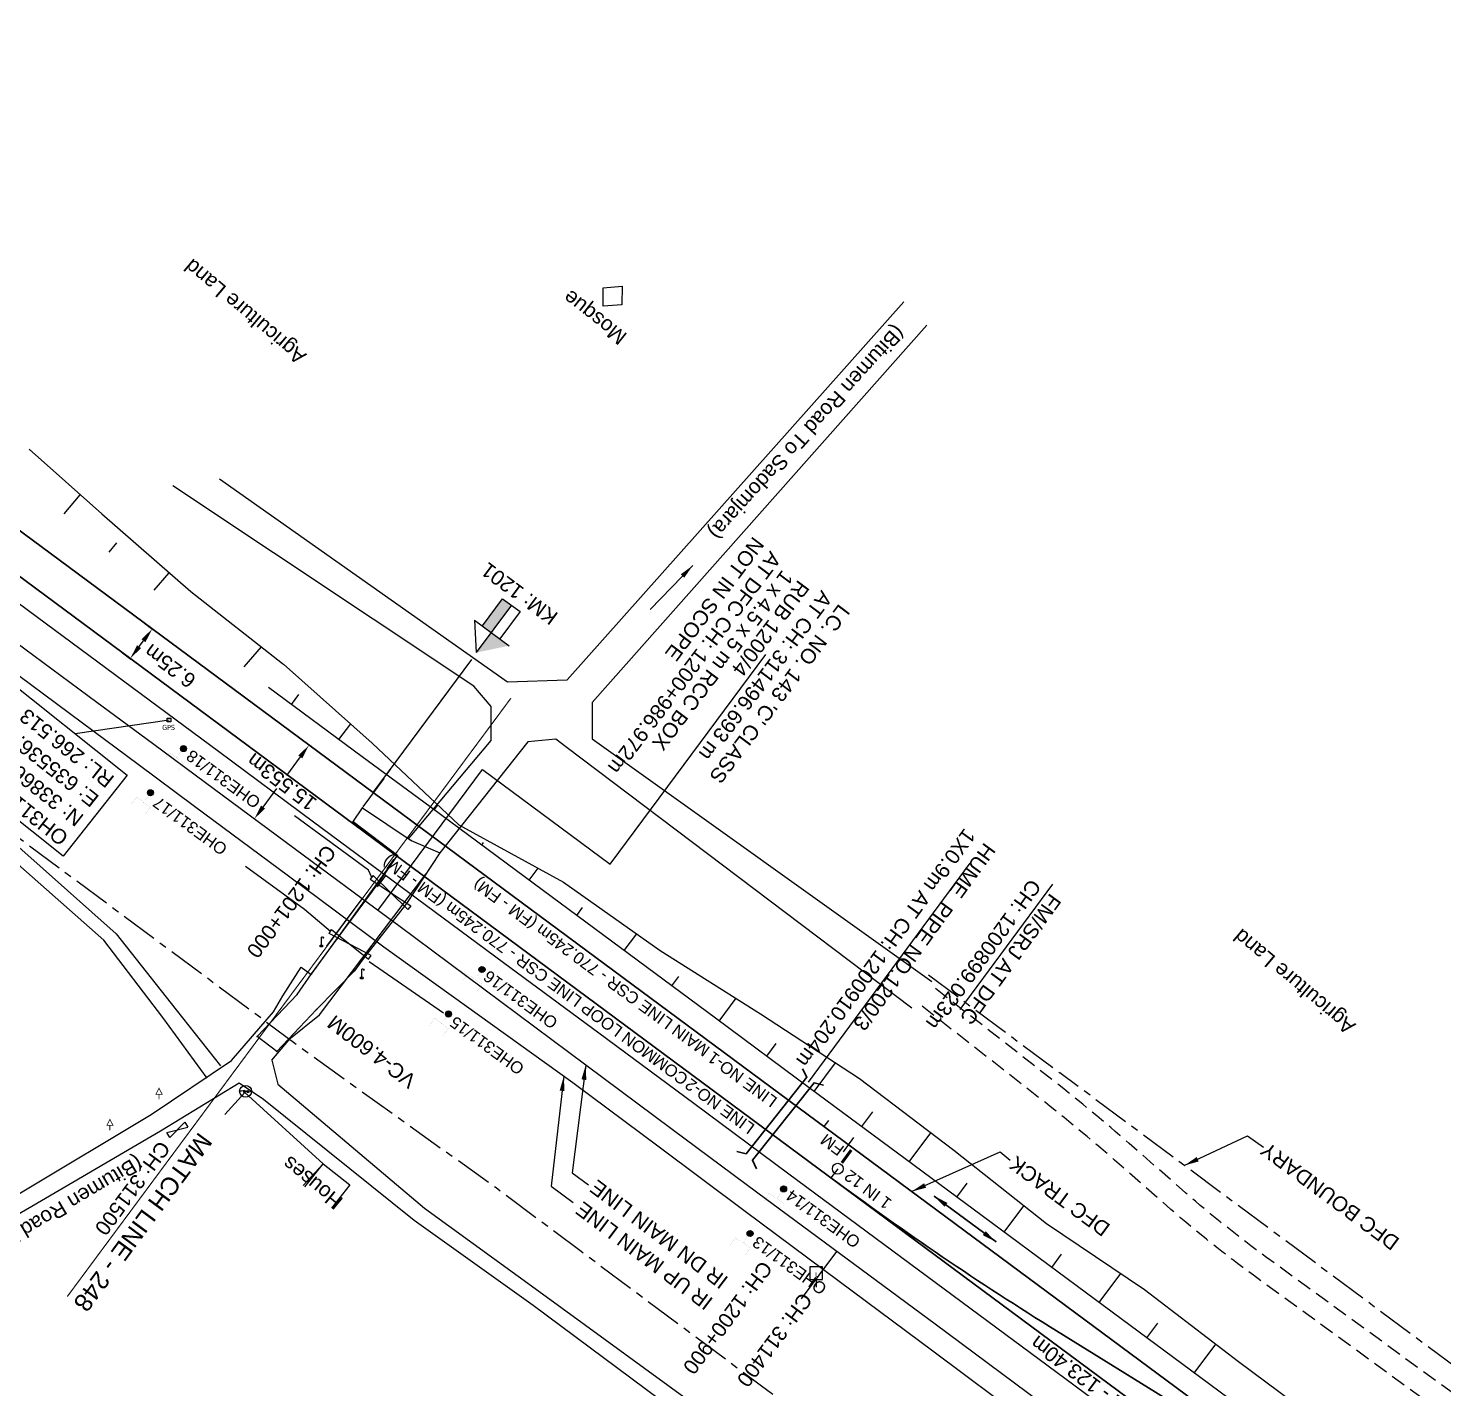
# Model space of a CAD drawing. Header units: metres. Extents: x 628798 to 649928, y 3375999 to 3390963.
# Drawn here: x 635512.6 to 635751.7, y 3386576.4 to 3386806.4 of the extents above; entities that cross this region are included whole.
import ezdxf
from ezdxf.enums import TextEntityAlignment as Align

# ---------------------------------------------------------------- set-up
doc = ezdxf.new("R2010")
doc.units = ezdxf.units.M
doc.header["$MEASUREMENT"] = 0
doc.header["$PDSIZE"] = 5
for name, pattern in [('CENTER', [2, 1.25, -0.25, 0.25, -0.25]), ('CENTER2', [1.125, 0.75, -0.125, 0.125, -0.125]), ('DASHED', [0.75, 0.5, -0.25]), ('PHANTOM2', [1.25, 0.625, -0.125, 0.125, -0.125, 0.125, -0.125])]:
    doc.linetypes.add(name, pattern=pattern)
doc.layers.get('Defpoints').update_dxf_attribs({"lineweight": 0})
for name, color, linetype, lineweight in [('C-ALIG-DG-LINE', 1, 'CENTER2', 70), ('C-ALIG-LABL-DG', 1, 'Continuous', 25), ('Cart Track', 34, 'Continuous', 0), ('DFCC BOUNDARY', 6, 'CENTER', 0), ('DFCCIL TRACK', 1, 'Continuous', 0), ('Electric Pole', 251, 'Continuous', 0), ('Existing Chainage', 7, 'Continuous', 0), ('Existing IR Track', 143, 'Continuous', 0), ('Existing Railway Boundary', 7, 'CENTER', 0), ('Footpath', 251, 'Continuous', 0), ('Gate', 251, 'Continuous', 0), ('GPS', 251, 'Continuous', 0), ('Grill', 251, 'Continuous', 0), ('Km post', 1, 'Continuous', 13), ('Lamp_Post', 7, 'Continuous', 0), ('LC DETAILS IN PLAN', 7, 'Continuous', 0), ('MATCH LINE', 7, 'Continuous', 0), ('OHE MAST', 8, 'Continuous', 0), ('Proposed Chainage', 10, 'Continuous', 0), ('PROPOSED DFCC TOE LINE', 239, 'Continuous', 0), ('PROPOSED DFCC TOE SLOPES', 239, 'Continuous', 0), ('PROPOSED DFCC TRACK', 1, 'Continuous', 0), ('PROPOSED FORMATION LINE - PLAN', 187, 'Continuous', 0), ('Religious_Place', 251, 'Continuous', 0), ('Residential Building Pucca', 251, 'Continuous', 0), ('Side Details', 251, 'Continuous', 0), ('Sign Board', 251, 'Continuous', 0), ('Subroad Edge', 34, 'Continuous', 0), ('Text', 251, 'Continuous', 0), ('TOPOSTYLEREMARK', 251, 'Continuous', 0), ('WL', 7, 'Continuous', 0)]:
    doc.layers.add(name, color=color, linetype=linetype, lineweight=lineweight)
for name, color, linetype in [('Dimension', 10, 'Continuous'), ("NEW SIRHINDH STN. SRJ's", 10, 'Continuous'), ('Road', 1, 'Continuous')]:
    doc.layers.add(name, color=color, linetype=linetype)
doc.styles.add('ARIAL', font='arial.ttf')
doc.styles.add('CUT-FILL', font='cut-fill.shx', dxfattribs={"height": 2})
doc.styles.get("Standard").update_dxf_attribs({"font": 'arial.ttf'})
doc.styles.add('street name', font='tahoma.ttf', dxfattribs={"height": 2})
doc.styles.add('Style-Arial', font='arial.ttf')
doc.styles.add('Text', font='arial.ttf', dxfattribs={"height": 2})
doc.dimstyles.new('ISO-25', dxfattribs={"dimtxt": 2.5, "dimasz": 2.5, "dimexe": 1.25, "dimexo": 0.625, "dimtad": 1, "dimtxsty": 'Standard', "dimcen": 2.5, "dimadec": 0, "dimazin": 0, "dimtfac": 1, "dimtmove": 0, "dimatfit": 3, "dimfxl": 1, "dimarcsym": 0})
doc.dimstyles.get("Standard").update_dxf_attribs({"dimtxt": 2.5, "dimasz": 2.5, "dimexe": 0.18, "dimexo": 0.0625, "dimgap": 0.09, "dimtad": 0, "dimtih": 1, "dimtoh": 1, "dimdec": 3, "dimzin": 0, "dimdsep": 46, "dimtxsty": 'Standard', "dimcen": 0.09, "dimadec": 0, "dimazin": 0, "dimtfac": 1, "dimtdec": 3, "dimtofl": 0, "dimtmove": 0, "dimatfit": 3, "dimfxl": 1, "dimtolj": 1, "dimtzin": 0, "dimarcsym": 0})

# ---------------------------------------------------------------- blocks, each defined once
blk = doc.blocks.new('GT')
at = {"layer": 'Gate'}
for p, q in [((-0.5, -0.5), (-0.5, 0.5)), ((-0.5, 0.5), (0.5, -0.5)), ((0.5, 0.5), (0.5, -0.5))]:
    blk.add_line(p, q, dxfattribs=at)
at = {"layer": 'Gate', "flags": 128}
blk.add_lwpolyline([(0.5, 0.5), (-0.5, -0.5)], dxfattribs=at)
blk = doc.blocks.new('EP')
blk.add_hatch(color=8).paths.add_polyline_path([(0.31, -0.24), (0.31, 0), (-0.31, -0.19), (-0.31, 0.07), (-0.93, -0.01), (-0.21, 0.16), (-0.21, -0.05), (0.43, 0.15), (0.41, -0.1), (0.94, -0.01)])
at = {"color": 8}
for p, q in [((-0.93, -0.01), (-0.21, 0.16)), ((-0.31, 0.07), (-0.93, -0.01)), ((-0.31, -0.19), (-0.31, 0.07)), ((0.31, 0), (-0.31, -0.19)), ((-0.21, 0.16), (-0.21, -0.05)), ((-0.21, -0.05), (0.43, 0.15)), ((0.31, -0.24), (0.31, 0)), ((0.43, 0.15), (0.41, -0.1)), ((0.94, -0.01), (0.31, -0.24)), ((0.41, -0.1), (0.94, -0.01))]:
    blk.add_line(p, q, dxfattribs=at)
blk.add_circle((0, 0), 1, dxfattribs=at)
blk = doc.blocks.new('LP')
at = {"flags": 128}
for points in [[(0, 0), (0, 1.5)], [(0.25, 1.35), (0.44, 1.35)]]:
    blk.add_lwpolyline(points, dxfattribs=at)
for centre, radius, start, end in [((0.07, 0.99), 0.519, 57.6425, 97.3165), ((0.34, 1.33), 0.094, 11.7012, 168.0476)]:
    blk.add_arc(centre, radius, start, end)
at = {"extrusion": (0, 0, -1)}
blk.add_ellipse((0, 0.01), major_axis=(0.308, 0), ratio=0.400495, dxfattribs=at)
blk.add_ellipse((0.35, 1.36), major_axis=(0.0017, 0.0438), ratio=0.461056, start_param=1.74022, end_param=4.575836)
blk = doc.blocks.new('TSB')
at = {"const_width": 0.132, "flags": 128}
blk.add_lwpolyline([(-0.51, 0.84), (0.54, 0.84), (0, 1.85), (-0.51, 0.84)], close=True, dxfattribs=at)
at = {"const_width": 0.142, "flags": 128}
blk.add_lwpolyline([(0, 0.84), (0, 0)], dxfattribs=at)
blk = doc.blocks.new('L')
at = {"layer": 'WL'}
for p, q in [((1.07, 3.42), (-1.06, 3.42)), ((-1.06, 3.42), (-1.06, 1.29)), ((1.07, 1.29), (1.07, 3.42)), ((-1.06, 1.29), (1.07, 1.29)), ((0, 1.29), (0, 0))]:
    blk.add_line(p, q, dxfattribs=at)
at = {"layer": 'WL', "insert": (-0.18, 1.79), "char_height": 0.739, "attachment_point": 7, "line_spacing_factor": 0.6, "style": 'CUT-FILL'}
blk.add_mtext('L', dxfattribs=at)
blk = doc.blocks.new('OHE MAST')
h = blk.add_hatch(color=256)
edge = h.paths.add_edge_path()
edge.add_arc((0, 0), 0.514, 0, 360)
at = {"const_width": 0.01, "flags": 128}
for points in [[(1.5, 3.5), (1.5, 2), (-1.5, 2), (-1.5, 3.5)], [(0, 2), (0, 0)]]:
    blk.add_lwpolyline(points, dxfattribs=at)
blk.add_circle((0, 0), 0.514)
blk = doc.blocks.new('*D77')
at = {"layer": 'Defpoints', "color": 0, "transparency": 16777216}
for p in [(635560.05, 3386685.14), (635560.48, 3386684.82), (635551.22, 3386672.33)]:
    blk.add_point(p, dxfattribs=at)
at = {"layer": 'Dimension', "color": 0, "lineweight": -2, "transparency": 16777216}
for p, q in [((635560.38, 3386684.9), (635559.95, 3386685.22)), ((635558.56, 3386683.13), (635556.25, 3386680.02)), ((635552.28, 3386674.66), (635554.58, 3386677.77)), ((635551.12, 3386672.4), (635550.69, 3386672.72))]:
    blk.add_line(p, q, dxfattribs=at)
at = {"layer": 'Dimension', "color": 0, "transparency": 16777216}
for points in [[(635558.23, 3386683.38), (635558.9, 3386682.89), (635560.05, 3386685.14)], [(635551.94, 3386674.91), (635552.61, 3386674.41), (635550.79, 3386672.65)]]:
    blk.add_solid(points, dxfattribs=at)
at = {"layer": 'Dimension', "color": 0, "lineweight": 0, "transparency": 16777216, "insert": (635555.42, 3386678.9), "char_height": 2.5, "attachment_point": 5, "rotation": 143, "style": 'Style-Arial'}
blk.add_mtext('\\A1;15.553m', dxfattribs=at)
blk = doc.blocks.new('TerminatorOpen_0.5')
at = {"color": 0, "linetype": 'ByBlock', "lineweight": -2}
for q in [(-1, 0.25), (-1, 0), (-1, -0.25)]:
    blk.add_line((0, 0), q, dxfattribs=at)
blk = doc.blocks.new('*D78')
at = {"layer": 'Defpoints', "color": 0, "transparency": 16777216}
for p in [(635532.14, 3386705.83), (635533.54, 3386704.8), (635528.42, 3386700.81)]:
    blk.add_point(p, dxfattribs=at)
at = {"layer": 'Dimension', "color": 0, "lineweight": -2, "transparency": 16777216}
for p, q in [((635532.25, 3386705.75), (635533.64, 3386704.72)), ((635531.3, 3386701.79), (635532.05, 3386702.79)), ((635528.52, 3386700.73), (635529.91, 3386699.7))]:
    blk.add_line(p, q, dxfattribs=at)
at = {"layer": 'Dimension', "color": 0, "transparency": 16777216}
for points in [[(635531.71, 3386703.04), (635532.38, 3386702.54), (635533.54, 3386704.8)], [(635530.97, 3386702.03), (635531.64, 3386701.54), (635529.81, 3386699.78)]]:
    blk.add_solid(points, dxfattribs=at)
at = {"layer": 'Dimension', "color": 0, "lineweight": 0, "transparency": 16777216, "insert": (635536.54, 3386698.52), "char_height": 2.5, "attachment_point": 5, "rotation": 143, "style": 'Style-Arial'}
blk.add_mtext('\\A1;6.25m', dxfattribs=at)
blk = doc.blocks.new('srj_s')
at = {"layer": "NEW SIRHINDH STN. SRJ's", "lineweight": 9, "flags": 128}
blk.add_lwpolyline([(-2811.06, 36.7), (-2810.93, 38.61)], dxfattribs=at)
at = {"layer": "NEW SIRHINDH STN. SRJ's", "linetype": 'Continuous', "lineweight": 9}
blk.add_circle((-2811.06, 36.7), 0.918, dxfattribs=at)
blk = doc.blocks.new('Tick Hor')
blk.add_lwpolyline([(-0.5, 0), (0.5, 0)])
blk = doc.blocks.new('KM Post')
at = {"layer": 'Km post', "lineweight": 13}
h = blk.add_hatch(color=256, dxfattribs=at)
h.paths.add_polyline_path([(0, -8.9), (1.63, -8.9), (1.63, -3.79), (0, -3.79)])
h.paths.add_polyline_path([(0, -3.79), (0, 0), (-3.36, -3.79)])
for p, q in [((0, -8.9), (0, 0)), ((3.13, -3.79), (0, 0)), ((3.13, -3.79), (-3.36, -3.79))]:
    blk.add_line(p, q, dxfattribs=at)
blk.add_lwpolyline([(1.63, -3.79), (1.63, -8.9), (-1.63, -8.9), (-1.63, -3.79)], dxfattribs=at)
blk = doc.blocks.new('GPS')
at = {"const_width": 0.0279, "flags": 128}
blk.add_lwpolyline([(0.56, -0.56), (-0.56, -0.56), (-0.56, 0.56), (0.56, 0.56), (0.56, -0.56)], close=True, dxfattribs=at)
at = {"flags": 128}
blk.add_lwpolyline([(0.33, -0.33), (-0.33, -0.33), (-0.33, 0.33), (0.33, 0.33), (0.33, -0.33)], close=True, dxfattribs=at)
at = {"style": 'street name'}
blk.add_text('GPS', height=0.868, dxfattribs=at).set_placement((-1.16, -1.69, -111.29))

msp = doc.modelspace()

# ---------------------------------------------------------------- linework, layer by layer
at = {"layer": 'C-ALIG-DG-LINE', "color": 1, "linetype": 'Continuous', "lineweight": 30, "flags": 128}
msp.add_lwpolyline([(635753.4341, 3386541.7847), (635026.5944, 3387080.6006)], dxfattribs=at)
at = {"layer": 'C-ALIG-LABL-DG', "color": 1, "linetype": 'Continuous', "lineweight": 25}
msp.add_line((635570.9027, 3386677.0977), (635587.5774, 3386699.5911), dxfattribs=at)
at = {"layer": 'Cart Track', "flags": 128}
for points in [[(635247.7057, 3386862.9359), (635265.631, 3386851.7486), (635299.6158, 3386826.237), (635337.8861, 3386797.7223), (635381.658, 3386764.6167), (635426.6545, 3386734.5584), (635461.1616, 3386703.9376), (635499.7714, 3386674.4066), (635510.997, 3386667.8678), (635527.4085, 3386653.2204), (635537.5678, 3386640.3271), (635545.0999, 3386630.8532)], [(635542.8068, 3386628.7914), (635535.3311, 3386639.0433), (635525.3679, 3386652.1234), (635509.85, 3386665.8194), (635498.3355, 3386672.6594), (635460.1602, 3386701.1271), (635425.4081, 3386731.8691), (635379.6359, 3386762.5997), (635336.206, 3386795.7041), (635298.3769, 3386824.4547), (635264.167, 3386849.9504), (635250.139, 3386857.6526)]]:
    msp.add_lwpolyline(points, dxfattribs=at)
at = {"layer": 'DFCC BOUNDARY', "ltscale": 5, "elevation": 265.4438, "flags": 128}
msp.add_lwpolyline([(635664.7885, 3386646.2943), (635687.0199, 3386629.677)], dxfattribs=at)
at = {"layer": 'DFCC BOUNDARY', "ltscale": 5, "flags": 128}
msp.add_lwpolyline([(636654.5261, 3385940.3931), (636669.6585, 3385960.7743), (636662.1193, 3385966.3722), (636643.5602, 3385980.1524), (636623.2864, 3385995.2004), (636603.0411, 3386010.2273), (636601.4082, 3386011.4389), (636586.2636, 3385991.0412), (636568.0107, 3385966.4571), (636550.348, 3385979.5622), (636531.0292, 3385993.896), (636512.8723, 3386007.4061), (636494.6223, 3386020.9855), (636478.6223, 3386032.853), (636462.6421, 3386044.7059), (636445.6824, 3386057.2864), (636428.7231, 3386069.8668), (636412.8636, 3386081.6666), (636396.9152, 3386093.5326), (636381.1027, 3386105.2279), (636365.4251, 3386116.8234), (636349.468, 3386128.6377), (636333.5586, 3386140.4168), (636317.7135, 3386152.2062), (636301.7194, 3386164.1064), (636285.757, 3386175.9393), (636269.6961, 3386187.8452), (636253.6842, 3386199.7353), (636237.5515, 3386211.7151), (636221.8027, 3386223.4057), (636206.045, 3386235.1031), (636187.1562, 3386249.1232), (636153.4881, 3386274.1306), (636138.7328, 3386285.1), (636122.4567, 3386297.1865), (636106.2444, 3386309.2256), (636090.1404, 3386321.1956), (636086.5862, 3386323.8375), (636089.3865, 3386327.6049), (636085.2267, 3386331.2857), (635984.4865, 3386406.8745), (635943.3489, 3386437.391), (635902.6426, 3386468.2123), (635872.4887, 3386491.6441), (635687.0199, 3386629.677)], dxfattribs=at)
at = {"layer": 'DFCCIL TRACK', "color": 1, "lineweight": 30}
msp.add_line((635747.4309, 3386538.4549), (635060.6213, 3387047.596), dxfattribs=at)
for points in [[(635643.5138, 3386630.3866), (635644.2465, 3386628.9383), (635633.9421, 3386616.0004), (635632.3666, 3386616.3906)], [(635635.7395, 3386613.448), (635635.0223, 3386614.9039), (635645.4554, 3386628.0036), (635647.035, 3386627.6303)]]:
    msp.add_lwpolyline(points, dxfattribs=at)
at = {"layer": 'DFCCIL TRACK', "color": 1, "lineweight": 30, "flags": 128}
msp.add_lwpolyline([(635749.3615, 3386544.8038, 0.02078913), (635711.1923, 3386570.7126), (635686.4664, 3386586.0352, -0.02078909), (635648.2973, 3386611.944)], format="xyb", dxfattribs=at)
at = {"layer": 'Existing Chainage', "color": 7, "linetype": 'Continuous', "lineweight": 13, "flags": 128}
msp.add_lwpolyline([(635563.0763, 3386651.095), (635569.0305, 3386659.1291)], dxfattribs=at)
at = {"layer": 'Existing Chainage', "linetype": 'Continuous', "lineweight": 13, "flags": 128}
msp.add_lwpolyline([(635643.3331, 3386591.4363), (635649.2831, 3386599.4736)], dxfattribs=at)
at = {"layer": 'Existing IR Track', "flags": 128}
for points in [[(635569.0305, 3386659.1291), (635559.0632, 3386666.516), (635542.5509, 3386678.7535), (635533.5558, 3386685.3946), (635524.1716, 3386692.3231), (635508.9632, 3386703.6446), (635494.2755, 3386714.5785), (635477.1472, 3386727.2853), (635460.411, 3386739.7012), (635442.772, 3386752.8038), (635425.3444, 3386765.7495), (635406.0351, 3386780.115), (635387.6894, 3386793.7633), (635367.9265, 3386808.4104)], [(635681.3936, 3386570.7782), (635665.5438, 3386582.5874), (635649.6883, 3386594.4018), (635633.8065, 3386606.2357), (635619.2504, 3386617.1203), (635604.6766, 3386628.018), (635572.6936, 3386650.9624), (635556.5932, 3386662.9413), (635540.6945, 3386674.7708), (635531.1263, 3386681.8794), (635521.7223, 3386688.8659), (635506.5414, 3386700.1467), (635491.5774, 3386711.2663), (635474.7111, 3386723.7584), (635458.1513, 3386736.0233), (635440.328, 3386749.2677), (635422.9445, 3386762.1854), (635403.5867, 3386776.5756), (635384.6582, 3386790.6468), (635365.4873, 3386804.8814)], [(635765.0358, 3386513.5917), (635732.6829, 3386537.342), (635716.065, 3386549.8044), (635699.5503, 3386562.19), (635683.7294, 3386573.937), (635665.9067, 3386587.1671), (635635.9522, 3386609.3424), (635621.4726, 3386620.1213), (635606.8366, 3386631.0167), (635575.2286, 3386654.5355), (635569.0304, 3386659.1291)]]:
    msp.add_lwpolyline(points, dxfattribs=at)
at = {"layer": 'Existing Railway Boundary', "ltscale": 5, "flags": 128}
msp.add_lwpolyline([(631983.38, 3389039.032), (631997.7807, 3389029.4226), (631998.0481, 3389028.4172), (632017.689, 3389013.381), (632054.7643, 3388986.9088), (632106.6339, 3388955.856), (632154.9467, 3388925.0992), (632230.8669, 3388875.9972), (632261.2753, 3388857.0709), (632290.5359, 3388840.2738), (632385.6616, 3388776.6365), (632400.5735, 3388766.5357), (632397.5375, 3388762.1235), (632395.5364, 3388759.1088), (632389.2973, 3388750.367), (632386.7075, 3388746.9674), (632380.0799, 3388739.4039), (632361.8258, 3388715.063), (632365.1364, 3388712.5802), (632373.8273, 3388706.8724), (632388.4278, 3388697.2834), (632403.5607, 3388687.3436), (632418.7904, 3388677.3402), (632434.5002, 3388667.0345), (632450.2517, 3388656.7014), (632466.7864, 3388645.8571), (632483.3195, 3388635.0137), (632501.7611, 3388622.9148), (632520.2525, 3388610.7831), (632536.8197, 3388599.9238), (632553.3588, 3388589.0829), (632565.8495, 3388580.885), (632578.4671, 3388572.604), (632596.9196, 3388560.5289), (632615.4939, 3388548.3741), (632635.6038, 3388535.295), (632652.8405, 3388523.9973), (632669.9946, 3388512.743), (632686.4084, 3388501.9869), (632696.8068, 3388495.1588), (632732.8678, 3388550.0585), (632815.552, 3388494.313), (632865.8266, 3388462.6693), (632954.7858, 3388408.1832), (633025.1519, 3388369.9037), (633056.7277, 3388353.8904), (633065.1399, 3388349.0145), (633088.5914, 3388328.9973), (633152.5885, 3388273.22), (633202.5468, 3388242.3953), (633264.4413, 3388204.6969), (633318.529, 3388171.7998), (633353.1394, 3388148.7029), (633406.9301, 3388112.3266), (633420.502, 3388103.4378), (633436.8123, 3388092.7008), (633466.2362, 3388073.356), (633479.8402, 3388064.4269), (633497.3225, 3388052.9837), (633514.7073, 3388041.6043), (633531.7969, 3388030.3277), (633546.129, 3388020.9518), (633562.4852, 3388010.2117), (633576.5949, 3388000.9466), (633594.4174, 3387989.2137), (633606.8568, 3387981.0241), (633607.7091, 3387982.3188), (633610.8424, 3387980.256), (633626.8506, 3387969.7582), (633642.9494, 3387959.201), (633660.1619, 3387947.8844), (633677.4438, 3387936.5221), (633693.0899, 3387926.2037), (633708.7685, 3387915.8637), (633726.0343, 3387904.4973), (633743.3468, 3387893.1002), (633758.2779, 3387883.3197), (633773.1647, 3387873.5681), (633789.2894, 3387862.9617), (633805.4356, 3387852.3412), (633820.4764, 3387842.4668), (633835.4704, 3387832.6232), (633852.0416, 3387821.7432), (633886.4734, 3387799.1411), (633904.4207, 3387787.3621), (633919.3393, 3387777.5707), (633934.3023, 3387767.7502), (633949.6629, 3387757.6969), (633964.9235, 3387747.7091), (633980.0551, 3387737.7098), (633995.2041, 3387727.6988), (634012.3387, 3387716.4289), (634029.3333, 3387705.2512), (634045.5362, 3387694.5849), (634061.6293, 3387683.9862), (634078.9907, 3387672.5929), (634096.3149, 3387661.224), (634113.1506, 3387650.1721), (634130.0059, 3387639.1072), (634145.8823, 3387628.6414), (634161.8963, 3387618.085), (634177.8703, 3387607.6107), (634193.7633, 3387597.1895), (634209.9993, 3387586.506), (634226.097, 3387575.9134), (634243.1652, 3387564.6955), (634260.1615, 3387553.5249), (634275.6177, 3387543.3646), (634291.1318, 3387533.1662), (634296.8083, 3387529.4449), (634291.9143, 3387522.0113), (634301.9583, 3387515.4268), (634317.7028, 3387505.1053), (634344.1271, 3387487.7818), (634370.6963, 3387470.3636), (634386.1901, 3387460.3813), (634401.9429, 3387450.229), (634426.4972, 3387434.0857), (634451.3792, 3387417.727), (634475.9114, 3387401.5928), (634500.3759, 3387385.5031), (634523.6732, 3387370.1555), (634547.0997, 3387354.7227), (634564.8006, 3387343.068), (634582.571, 3387331.3674), (634601.3879, 3387318.9723), (634620.2858, 3387306.5238), (634639.3106, 3387294.0156), (634658.1243, 3387281.6461), (634679.4814, 3387267.2836), (634702.026, 3387254.0413), (634712.9167, 3387246.4104), (634726.0042, 3387238.4627), (634737.8854, 3387230.0656), (634750.9438, 3387221.7267), (634764.9008, 3387212.4131), (634775.612, 3387204.6159), (634789.3703, 3387195.959), (634801.4607, 3387188.869), (634814.7172, 3387180.8194), (634815.4987, 3387180.2694), (634827.9598, 3387171.3498), (634840.5994, 3387164.128), (634854.2176, 3387155.5292), (634871.8787, 3387143.9515), (634877.6173, 3387139.7695), (634887.5373, 3387132.4757), (634902.4262, 3387121.5277), (634921.3448, 3387107.4791), (634940.6674, 3387093.1306), (634962.2421, 3387077.0753), (634984.1126, 3387060.8), (635000.5185, 3387048.6195), (635017.0238, 3387036.3652), (635035.7455, 3387022.426), (635054.4369, 3387008.5092), (635082.1937, 3386987.9155), (635109.8573, 3386967.3911), (635134.2436, 3386949.2611), (635158.5309, 3386931.2047), (635180.7563, 3386914.7058), (635202.7867, 3386898.3516), (635206.1213, 3386895.8016), (635211.1242, 3386892.0437), (635230.1367, 3386877.9281), (635249.207, 3386863.7701), (635270.9723, 3386847.61), (635292.819, 3386831.3895), (635313.1117, 3386816.3456), (635333.3618, 3386801.3334), (635352.372, 3386787.2182), (635371.5331, 3386772.9909), (635390.4616, 3386758.9197), (635409.8226, 3386744.527), (635427.2062, 3386731.6093), (635445.0434, 3386718.3546), (635461.6171, 3386706.0794), (635478.4695, 3386693.5976), (635493.4196, 3386682.4884), (635508.6023, 3386671.2062), (635518.0063, 3386664.2196), (635527.5618, 3386657.1206), (635543.461, 3386645.2907), (635559.7145, 3386633.1978), (635591.676, 3386610.2688), (635606.0755, 3386599.5015), (635620.6466, 3386588.6057), (635636.5434, 3386576.7606), (635652.3995, 3386564.9458), (635668.2493, 3386553.1365), (635683.9787, 3386541.4169), (635700.2614, 3386528.9886), (635716.7419, 3386516.4094), (635732.9183, 3386504.3569), (635749.0007, 3386492.3748), (635764.9276, 3386480.5277), (635780.91, 3386468.6394), (635796.8963, 3386456.7694), (635812.8908, 3386444.8934), (635829.3631, 3386432.6938), (635845.7912, 3386420.527), (635861.6814, 3386408.7334), (635877.6317, 3386396.8953), (635893.2055, 3386385.3425), (635908.8769, 3386373.7174), (635925.058, 3386361.6972), (635941.2668, 3386349.6564), (635954.6645, 3386339.6926)], dxfattribs=at)
at = {"layer": 'Footpath', "flags": 128}
msp.add_lwpolyline([(635571.923, 3386661.9364), (635575.0223, 3386666.4428), (635567.4512, 3386672.1277), (635569.0775, 3386674.5309), (635577.3006, 3386668.9836), (635582.1755, 3386666.8881), (635576.5351, 3386658.361), (635569.1833, 3386648.9598), (635567.7502, 3386646.9695), (635561.3329, 3386640.4318), (635554.5942, 3386633.3123), (635551.3035, 3386635.85), (635558.0422, 3386642.9695), (635560.48, 3386646.4423), (635564.788, 3386652.3631), (635571.923, 3386661.9364)], close=True, dxfattribs=at)
at = {"layer": 'Footpath'}
for p in [(635569.0775, 3386674.531), (635567.4512, 3386672.128), (635567.5032, 3386672.15), (635577.3006, 3386668.984), (635582.1755, 3386666.888), (635575.0143, 3386666.431), (635579.8447, 3386663.355), (635571.923, 3386661.936), (635576.5351, 3386658.361), (635564.788, 3386652.363), (635569.1833, 3386648.96), (635560.48, 3386646.442), (635567.7502, 3386646.97), (635568.9247, 3386645.875), (635558.0422, 3386642.97), (635561.3329, 3386640.432), (635551.3035, 3386635.85), (635554.5942, 3386633.312)]:
    msp.add_point(p, dxfattribs=at)
at = {"layer": 'Gate', "flags": 128}
for points in [[(635570.8893, 3386663.0736), (635570.3875, 3386662.4505), (635577.2726, 3386657.9323), (635576.7708, 3386657.3092), (635570.8893, 3386663.0736)], [(635570.1081, 3386648.9017), (635570.5467, 3386649.5707), (635563.4333, 3386653.2781), (635563.872, 3386653.9472), (635570.1081, 3386648.9017)]]:
    msp.add_lwpolyline(points, close=True, dxfattribs=at)
at = {"layer": 'Grill', "flags": 128}
for points in [[(635570.6384, 3386662.762), (635570.105, 3386663.9913), (635557.6068, 3386673.1868)], [(635563.6527, 3386653.6127), (635559.2986, 3386657.3259), (635549.3143, 3386664.6121)], [(635570.1971, 3386648.5433), (635582.7696, 3386639.8498)]]:
    msp.add_lwpolyline(points, dxfattribs=at)
at = {"layer": 'LC DETAILS IN PLAN', "lineweight": 13, "flags": 128}
for points in [[(635589.3895, 3386681.0021), (635610.9419, 3386664.988), (635637.3126, 3386700.4786)], [(635571.6788, 3386657.1665), (635589.3895, 3386681.0021)]]:
    msp.add_lwpolyline(points, dxfattribs=at)
at = {"layer": 'MATCH LINE', "linetype": 'PHANTOM2', "ltscale": 15, "const_width": 0.2}
msp.add_lwpolyline([(635594.1772, 3386693.0603), (635519.1625, 3386591.8407)], dxfattribs=at)
at = {"layer": "NEW SIRHINDH STN. SRJ's", "flags": 128}
for points in [[(635671.7644, 3386665.1522), (635644.4258, 3386628.1066)], [(635685.742, 3386661.5964), (635670.1179, 3386640.4247)]]:
    msp.add_lwpolyline(points, dxfattribs=at)
at = {"layer": "NEW SIRHINDH STN. SRJ's", "const_width": 0.5}
msp.add_lwpolyline([(635650.1427, 3386614.4575), (635651.7395, 3386616.6358)], dxfattribs=at)
at = {"layer": "NEW SIRHINDH STN. SRJ's", "lineweight": 30, "const_width": 0.5}
msp.add_lwpolyline([(635650.1427, 3386614.4575), (635651.7395, 3386616.6358)], dxfattribs=at)
at = {"layer": "NEW SIRHINDH STN. SRJ's", "lineweight": 25, "flags": 128}
msp.add_lwpolyline([(635749.3615, 3386544.8038, 0.02078913), (635711.1923, 3386570.7126), (635686.4664, 3386586.0352, -0.02078909), (635648.2973, 3386611.944)], format="xyb", dxfattribs=at)
at = {"layer": 'Proposed Chainage', "linetype": 'Continuous', "lineweight": 0, "flags": 128}
msp.add_lwpolyline([(635647.8888, 3386621.6497), (635647.1124, 3386620.6024)], dxfattribs=at)
at = {"layer": 'PROPOSED DFCC TOE LINE', "lineweight": 0, "flags": 128}
for points in [[(635512.7027, 3386735.1918), (635524.9926, 3386724.277), (635540.0417, 3386711.1008), (635555.5787, 3386698.9406)], [(635555.5787, 3386698.9406), (635555.7317, 3386698.8368), (635570.731, 3386685.4864), (635585.35, 3386671.623), (635603.0915, 3386661.9717), (635619.4127, 3386650.4044), (635636.3735, 3386639.7), (635653.1539, 3386628.7522), (635669.0561, 3386616.6198), (635684.7357, 3386604.187), (635701.3494, 3386593.0143), (635717.2276, 3386580.8495), (635733.2777, 3386568.9166), (635749.3509, 3386557.0148), (635764.9696, 3386544.4999)]]:
    msp.add_lwpolyline(points, dxfattribs=at)
at = {"layer": 'PROPOSED DFCC TOE SLOPES', "flags": 128}
for points in [[(635518.6206, 3386724.2744), (635521.3626, 3386727.5008)], [(635526.2406, 3386717.7985), (635527.5528, 3386719.3426)], [(635533.8605, 3386711.3227), (635536.3895, 3386714.2985)], [(635549.1003, 3386698.371), (635551.9976, 3386701.7801)], [(635557.0793, 3386692.0131), (635558.3353, 3386693.7074)], [(635565.1127, 3386686.0579), (635567.0909, 3386688.7264)], [(635573.146, 3386680.1027), (635573.8194, 3386681.0109)], [(635581.209, 3386674.1874), (635581.8022, 3386674.9875)], [(635589.2425, 3386668.2323), (635589.5639, 3386668.6659)], [(635572.991, 3386663.1015), (635571.5664, 3386661.1799)], [(635597.276, 3386662.2772), (635598.7859, 3386664.3139)], [(635605.3093, 3386656.3219), (635606.2853, 3386657.6385)], [(635613.3426, 3386650.3665), (635615.4518, 3386653.2117)], [(635621.376, 3386644.4113), (635622.5616, 3386646.0106)], [(635629.4094, 3386638.4561), (635632.2574, 3386642.2979)], [(635637.4427, 3386632.5008), (635639.0522, 3386634.6719)], [(635645.476, 3386626.5454), (635649.0815, 3386631.4091)], [(635653.5095, 3386620.5903), (635655.3628, 3386623.0903)], [(635661.543, 3386614.6352), (635665.1969, 3386619.5642)], [(635669.5763, 3386608.6799), (635671.3186, 3386611.0302)], [(635677.6096, 3386602.7246), (635680.9305, 3386607.2043)], [(635685.6431, 3386596.7695), (635687.3119, 3386599.0207)], [(635693.6766, 3386590.8144), (635697.3174, 3386595.7258)], [(635701.7098, 3386584.859), (635703.5575, 3386587.3514)], [(635709.743, 3386578.9035), (635713.3741, 3386583.8017)]]:
    msp.add_lwpolyline(points, dxfattribs=at)
at = {"layer": 'PROPOSED FORMATION LINE - PLAN', "lineweight": 0, "flags": 128}
for points in [[(635705.4241, 3386564.9271), (635689.3574, 3386576.8376), (635673.2906, 3386588.7481), (635657.2239, 3386600.6586), (635641.1571, 3386612.569), (635625.0904, 3386624.4795), (635609.0236, 3386636.39), (635592.9569, 3386648.3005), (635576.8901, 3386660.211), (635560.8234, 3386672.1215), (635544.7567, 3386684.032), (635528.6899, 3386695.9425), (635512.6232, 3386707.853), (635496.5564, 3386719.7634), (635480.4897, 3386731.6739), (635464.4229, 3386743.5844), (635448.3562, 3386755.4949), (635432.2895, 3386767.4054), (635416.2227, 3386779.3159), (635400.156, 3386791.2264), (635384.0892, 3386803.1369), (635368.0225, 3386815.0474)], [(635580.5515, 3386674.6748), (635569.0119, 3386683.1674), (635553.1805, 3386694.9034)], [(635851.5492, 3386473.8933), (635837.6714, 3386484.149), (635821.5875, 3386496.036), (635805.4898, 3386507.9431), (635789.3622, 3386519.884), (635773.2917, 3386531.7949), (635757.2249, 3386543.7047), (635741.288, 3386555.5187), (635725.222, 3386567.4287), (635709.094, 3386579.3847), (635693.0261, 3386591.2966), (635676.9429, 3386603.2187), (635660.876, 3386615.1297), (635644.8429, 3386627.0147), (635628.776, 3386638.9257), (635612.707, 3386650.8377), (635596.64, 3386662.7487), (635580.5489, 3386674.6767)]]:
    msp.add_lwpolyline(points, dxfattribs=at)
at = {"layer": 'Religious_Place', "flags": 128}
msp.add_lwpolyline([(635609.7873, 3386759.3668), (635609.8099, 3386762.4918), (635612.9781, 3386762.7712), (635612.9554, 3386759.6462), (635609.7873, 3386759.3668)], close=True, dxfattribs=at)
at = {"layer": 'Residential Building Pucca', "flags": 128}
for points in [[(635545.8091, 3386622.6498), (635549.1706, 3386626.3511), (635562.4144, 3386614.3233), (635559.0528, 3386610.6219)], [(635559.3199, 3386610.3959), (635562.4144, 3386614.3233), (635566.9495, 3386610.7499), (635563.8551, 3386606.8226)]]:
    msp.add_lwpolyline(points, dxfattribs=at)
at = {"layer": 'Road', "linetype": 'DASHED', "lineweight": 13, "ltscale": 5, "flags": 128}
for points in [[(636623.5708, 3385920.7478), (636303.2572, 3386161.5411, 0.06736498), (636255.9992, 3386187.9808), (636255.4325, 3386188.2042, -0.06810955), (636208.5833, 3386214.5064), (636188.6496, 3386229.5841), (636160.5673, 3386250.8253, -0.05464124), (636129.1767, 3386280.4672), (636119.3687, 3386291.9972, 0.0535042), (636088.1128, 3386321.6463), (635787.8013, 3386550.9481, 0.01298241), (635775.1012, 3386560.1333), (635772.369, 3386562.0033, -0.00741719), (635760.2989, 3386570.5298), (635721.9712, 3386598.4667, -0.02215078), (635708.2637, 3386609.4194), (635698.717, 3386617.7663, 0.01359538), (635686.0713, 3386628.2299), (635665.4584, 3386644.3625)], [(636621.3175, 3385917.7503), (636301.0039, 3386158.5436, 0.06736498), (636254.6237, 3386184.4921), (636254.057, 3386184.7156, -0.06810955), (636206.3211, 3386211.5156), (636186.3874, 3386226.5933), (636158.3051, 3386247.8345, -0.05464124), (636126.3203, 3386278.0375), (636116.5124, 3386289.5675, 0.0535042), (636085.8371, 3386318.6658), (635785.5256, 3386547.9676, 0.01298241), (635772.9832, 3386557.0387), (635770.251, 3386558.9087, -0.00741719), (635758.0901, 3386567.4994), (635719.7623, 3386595.4363, -0.02215078), (635705.7954, 3386606.5963), (635696.2487, 3386614.9432, 0.01359538), (635683.7601, 3386625.2768), (635663.1472, 3386641.4094)]]:
    msp.add_lwpolyline(points, format="xyb", dxfattribs=at)
at = {"layer": 'Subroad Edge', "lineweight": 15, "flags": 128}
for points in [[(635544.8884, 3386730.1714), (635593.6222, 3386695.8438), (635603.7158, 3386696.1516), (635660.6243, 3386760.1501)], [(635664.5406, 3386756.1736), (635607.9201, 3386692.3635), (635607.9201, 3386686.1719), (635665.3708, 3386645.1676)], [(635576.8667, 3386669.2763), (635590.8681, 3386685.9084), (635590.8681, 3386691.6581), (635587.8967, 3386695.09), (635537.0138, 3386729.0153)], [(635661.9747, 3386640.6317), (635603.4543, 3386684.8698), (635601.7918, 3386686.156), (635597.0341, 3386685.704), (635582.1755, 3386666.8881)]]:
    msp.add_lwpolyline(points, dxfattribs=at)
at = {"layer": 'Subroad Edge', "flags": 128}
for points in [[(635394.4502, 3386540.406), (635417.8343, 3386554.12), (635449.679, 3386572.9445), (635485.267, 3386594.2031), (635511.5179, 3386609.5626), (635533.3527, 3386622.6623), (635546.9554, 3386631.7963), (635554.0417, 3386640.0256), (635555.613, 3386642.7158), (635558.6925, 3386647.5592), (635560.3999, 3386646.3443), (635575.0223, 3386666.4428), (635567.5072, 3386672.1457)], [(635553.7614, 3386631.8398), (635556.9013, 3386635.5621), (635561.7974, 3386639.4976), (635579.7857, 3386663.2863), (635579.8237, 3386663.3363), (635579.8262, 3386663.3347)], [(635553.7614, 3386631.8398), (635554.7963, 3386627.7762), (635579.5565, 3386606.8014), (635599.532, 3386592.2851), (635624.0328, 3386574.4345), (635647.3127, 3386556.9044), (635683.5494, 3386529.2297), (635719.7267, 3386502.656)], [(635396.0539, 3386538.0162), (635419.2571, 3386551.8652), (635419.2481, 3386551.9252), (635451.2149, 3386570.7927), (635486.4977, 3386591.7095), (635513.1617, 3386607.1617), (635534.9392, 3386619.8635), (635548.2524, 3386627.9876), (635552.35, 3386625.2405)], [(635552.35, 3386625.2405), (635577.8404, 3386604.7693), (635597.957, 3386590.4069), (635645.5458, 3386555.0033), (635682.4454, 3386527.3023), (635718.2817, 3386500.7668)]]:
    msp.add_lwpolyline(points, dxfattribs=at)
at = {"layer": 'TOPOSTYLEREMARK'}
msp.add_line((635536.372, 3386689.381), (635520.5273, 3386687.0549), dxfattribs=at)
at = {"layer": 'TOPOSTYLEREMARK', "linetype": 'Continuous', "flags": 128}
msp.add_lwpolyline([(635529.3132, 3386680.0577), (635518.4576, 3386666.3315), (635496.9316, 3386683.4753), (635507.7872, 3386697.2014), (635529.3132, 3386680.0577)], close=True, dxfattribs=at)

# ---------------------------------------------------------------- block references
at = {"color": 2, "lineweight": 0, "rotation": 146.6583297284343}
msp.add_blockref('srj_s', (633321.2459, 3388189.1731), dxfattribs=at)
msp.add_blockref('srj_s', (633321.2459, 3388189.1731), dxfattribs=at)
at = {"layer": 'C-ALIG-LABL-DG', "color": 1, "linetype": 'Continuous', "lineweight": 25}
for name, p, xscale, yscale, zscale, rotation in [('KM Post', (635588.3, 3386700.7811), 1.123726034911932, 1.123726034911932, 1.123726034911932, 143.4499691123007), ('Tick Hor', (635570.9027, 3386677.0977), 6.000000000000004, 6.000000000000004, 6.000000000000004, 233.4499691134195), ('Tick Hor', (635651.2364, 3386617.5452), 3.000000000000002, 3.000000000000002, 3.000000000000002, 233.4499691134195)]:
    msp.add_blockref(name, p, dxfattribs=dict(at, xscale=xscale, yscale=yscale, zscale=zscale, rotation=rotation))
at = {"layer": 'Electric Pole'}
msp.add_blockref('EP', (635549.3157, 3386626.5741), dxfattribs=at)
at = {"layer": 'Gate', "xscale": 3.515547468077523, "zscale": 1.874979324706681, "rotation": 29.97040807550904}
msp.add_blockref('GT', (635537.7698, 3386620.0565), dxfattribs=at)
at = {"layer": 'GPS'}
msp.add_blockref('GPS', (635536.372, 3386689.381), dxfattribs=at)
at = {"layer": 'Lamp_Post'}
for p in [(635562.1314, 3386651.1644), (635568.9706, 3386645.7489)]:
    msp.add_blockref('LP', p, dxfattribs=at)
at = {"layer": 'OHE MAST', "color": 2, "rotation": 143.3908318566117}
for p in [(635538.8186, 3386684.5555), (635533.2338, 3386677.0784), (635589.2923, 3386647.1744), (635583.6305, 3386639.6403), (635640.2909, 3386610.058), (635634.625, 3386602.5115)]:
    msp.add_blockref('OHE MAST', p, dxfattribs=at)
at = {"layer": 'Sign Board'}
for p in [(635534.675, 3386625.2266), (635526.3683, 3386619.9699)]:
    msp.add_blockref('TSB', p, dxfattribs=at)
at = {"layer": 'WL'}
msp.add_blockref('L', (635645.817, 3386593.4301), dxfattribs=at)

# ---------------------------------------------------------------- texts
at = {"layer": 'C-ALIG-LABL-DG', "color": 1, "lineweight": 0, "style": 'ARIAL'}
for s, rotation, p in [('KM: 1201', 143.449969, (635602.3578, 3386707.3019)), ('CH: 1201+000', 233.449969, (635562.8143, 3386668.5101)), ('CH: 1200+900', 233.449969, (635636.5889, 3386598.0907))]:
    msp.add_text(s, height=2.5, rotation=rotation, dxfattribs=at).set_placement(p)
at = {"layer": 'DFCC BOUNDARY', "linetype": 'Continuous', "ltscale": 5}
msp.add_text('DFC BOUNDARY', height=2.5, rotation=143.5, dxfattribs=at).set_placement((635721.4351, 3386617.1207), align=Align.MIDDLE_RIGHT)
at = {"layer": 'Existing Chainage', "color": 7, "lineweight": 0, "insert": (635535.7463, 3386617.664), "char_height": 2.5, "attachment_point": 4, "rotation": 233.457529, "line_spacing_factor": 0.6, "style": 'Style-Arial'}
msp.add_mtext('CH: 311500', dxfattribs=at)
at = {"layer": 'Existing Chainage', "lineweight": 0, "insert": (635633.228, 3386577.0304), "char_height": 2.5, "attachment_point": 6, "rotation": 233.48747, "line_spacing_factor": 0.6, "style": 'Style-Arial'}
msp.add_mtext('CH: 311400', dxfattribs=at)
at = {"layer": 'Existing IR Track', "color": 7, "lineweight": 0}
for s, p in [('IR DN MAIN LINE', (635608.0586, 3386610.7662)), ('IR UP MAIN LINE', (635605.6406, 3386607.0719))]:
    msp.add_text(s, height=2.5, rotation=143, dxfattribs=at).set_placement(p, align=Align.MIDDLE_RIGHT)
at = {"layer": 'LC DETAILS IN PLAN', "color": 5}
msp.add_text('NOT IN SCOPE', height=2.5, rotation=233, dxfattribs=at).set_placement((635635.1717, 3386720.5756))
at = {"layer": 'LC DETAILS IN PLAN', "color": 1, "style": 'ARIAL'}
for s, p in [('AT DFC CH: 1200+986.972m', (635638.0499, 3386718.1091)), ('1 x 4.5 x 5 m RCC BOX ', (635640.1006, 3386714.919)), ('RUB 1200/4', (635642.8264, 3386713.2294))]:
    msp.add_text(s, height=2.5, rotation=233, dxfattribs=at).set_placement(p)
at = {"layer": 'LC DETAILS IN PLAN'}
for s, p in [('AT CH: 311496.693 m', (635646.7214, 3386711.4723)), ("LC. NO. 143 'C' CLASS", (635649.6772, 3386709.1687))]:
    msp.add_text(s, height=2.5, rotation=233, dxfattribs=at).set_placement(p)
at = {"layer": 'MATCH LINE', "linetype": 'Continuous'}
msp.add_text('MATCH LINE - 248', height=3, rotation=233.623712, dxfattribs=at).set_placement((635541.4527, 3386619.813))
at = {"layer": "NEW SIRHINDH STN. SRJ's", "color": 10, "style": 'Style-Arial'}
for s, p in [('COMMON LOOP LINE CSR - 770.245m (FM - FM)', (635624.3763, 3386629.0573)), ('MAIN LINE CSR - 770.245m (FM - FM)', (635628.0035, 3386633.9127))]:
    msp.add_text(s, height=2, rotation=143.648229, dxfattribs=at).set_placement(p)
at = {"layer": "NEW SIRHINDH STN. SRJ's"}
for s, height, rotation, style, p in [('LINE NO-1', 2, 143.648229, 'Style-Arial', (635639.4068, 3386625.3298)), ('LINE NO-2', 2, 143.648229, 'Style-Arial', (635635.5918, 3386620.7902)), ('FM', 2, 143.173855, 'ARIAL', (635650.7289, 3386617.0995)), ('FM', 2, 143.173855, 'ARIAL', (635650.7289, 3386617.0995)), ('1 IN 12', 2, 143.173855, 'ARIAL', (635658.757, 3386608.0358)), ('1 IN 12', 2, 143.173855, 'ARIAL', (635658.757, 3386608.0358)), ('OVERRUN LINE - 123.40m ', 2.5, 143.187281, 'ARIAL', (635717.5996, 3386559.722))]:
    msp.add_text(s, height=height, rotation=rotation, dxfattribs=dict(at, style=style)).set_placement(p)
at = {"layer": 'OHE MAST'}
for s, p in [('OHE311/18', (635540.2342, 3386684.4685)), ('OHE311/17', (635534.6159, 3386676.5507)), ('OHE311/16', (635590.4883, 3386647.1684)), ('OHE311/15', (635584.8187, 3386639.3979)), ('OHE311/14', (635641.6655, 3386610.089)), ('OHE311/13', (635635.9803, 3386602.1845))]:
    msp.add_text(s, height=2, rotation=144, dxfattribs=at).set_placement(p, align=Align.RIGHT)
at = {"layer": 'Proposed Chainage', "color": 10, "lineweight": 0, "char_height": 2.5, "width": 63.28902, "attachment_point": 4, "rotation": 234, "line_spacing_factor": 0.6, "style": 'Style-Arial'}
for s, insert in [('\\pxsm1; HUME  PIPE NO.1200/3\\P 1X0.9m AT CH: 1200910.204m', (635674.1597, 3386670.0832)), ('\\A1;\\pxsm1;FM/SRJ {\\A0;AT DFC \\PCH: \\fArial|b0|i0|c0|p34;\\C1;1200899.023\\fArial|b0|i0|c0|p39;\\C10;m }', (635684.6867, 3386660.735))]:
    msp.add_mtext(s, dxfattribs=dict(at, insert=insert))
at = {"layer": 'PROPOSED DFCC TRACK', "color": 10, "linetype": 'Continuous', "lineweight": -3, "ltscale": 5}
msp.add_text('DFC TRACK', height=2.5, rotation=143.447616, dxfattribs=at).set_placement((635679.6779, 3386615.7538), align=Align.RIGHT)
at = {"layer": 'Side Details'}
for p in [(635559.7823, 3386751.2178), (635737.1963, 3386637.8833)]:
    msp.add_text('Agriculture Land', height=2.5, rotation=139.947778, dxfattribs=at).set_placement(p)
at = {"layer": 'Subroad Edge', "style": 'Text'}
for s, rotation, p in [('(Bitumen Road To Sadomjara)', 227.858155, (635659.1821, 3386756.4007)), ('(Bitumen Road To NH-44)', 210.831255, (635530.9443, 3386615.8031))]:
    msp.add_text(s, height=2.5, rotation=rotation, dxfattribs=at).set_placement(p)
at = {"layer": 'Text'}
for s, rotation, p in [('Mosque', 141.667452, (635614.0084, 3386754.6073)), ('VC-4.600M', 142.487745, (635578.4093, 3386628.873)), ('Houses', 140.673521, (635565.9987, 3386608.2893))]:
    msp.add_text(s, height=2.5, rotation=rotation, dxfattribs=at).set_placement(p)
at = {"layer": 'TOPOSTYLEREMARK', "linetype": 'Continuous', "insert": (635497.5005, 3386684.1372), "char_height": 2.5, "width": 52.300185, "attachment_point": 2, "rotation": 141.660567}
msp.add_mtext('\\pxql;OH311-18N\\PN: 3386689.381\\PE: 635536.372\\PRL: 266.513', dxfattribs=at)

# ---------------------------------------------------------------- dimensions: what is measured, and where the dimension line sits
at = {"layer": 'Dimension', "color": 10, "lineweight": 0}
dim = msp.add_linear_dim(base=(635533.5352, 3386704.7986), p1=(635528.4229, 3386700.8085), p2=(635532.1449, 3386705.8293), angle=53.449969, dimstyle='Standard', override={"dimexe": 0.125, "dimexo": 0.125, "dimgap": 0.125, "dimtad": 1, "dimtih": 0, "dimtoh": 0, "dimzin": 11, "dimpost": 'm', "dimtxsty": 'Style-Arial', "dimsah": 1, "dimadec": 4, "dimazin": 3, "dimtmove": 2, "dimatfit": 1, "dimldrblk": 'TerminatorOpen_0.5', "dimfrac": 2, "dimtzin": 11}, dxfattribs=at)
dim.commit()
dim.dimension.update_dxf_attribs({"geometry": '*D78', "text_midpoint": (635536.5421, 3386698.5219), "dimtype": 129, "text_rotation": 143})
dim = msp.add_aligned_dim(p1=(635551.2189, 3386672.3295), p2=(635560.4808, 3386684.8235), distance=0.5359, dimstyle='Standard', override={"dimexe": 0.125, "dimexo": 0.125, "dimgap": 0.125, "dimtad": 1, "dimtih": 0, "dimtoh": 0, "dimzin": 11, "dimpost": 'm', "dimtxsty": 'Style-Arial', "dimsah": 1, "dimadec": 4, "dimazin": 3, "dimtmove": 2, "dimatfit": 1, "dimldrblk": 'TerminatorOpen_0.5', "dimfrac": 2, "dimtzin": 11}, dxfattribs=at)
dim.commit()
dim.dimension.update_dxf_attribs({"geometry": '*D77', "text_midpoint": (635555.4193, 3386678.8957), "text_rotation": 143})

# ---------------------------------------------------------------- leaders
at = {"layer": 'DFCC BOUNDARY', "linetype": 'Continuous', "lineweight": 0, "ltscale": 5}
msp.add_leader([(635708.0565, 3386614.0207), (635718.7283, 3386619.0174), (635721.4351, 3386617.1207)], dimstyle='ISO-25', override={"dimtxt": 3, "dimtad": 0, "dimdec": 3, "dimzin": 2, "dimtdec": 3}, dxfattribs=at)
at = {"layer": 'Existing IR Track', "color": 7, "lineweight": 0}
for points in [[(635606.8366, 3386631.0167), (635604.5456, 3386612.801), (635607.3086, 3386610.758)], [(635603.1288, 3386629.1283), (635600.9673, 3386610.5248), (635604.7256, 3386607.7458)]]:
    msp.add_leader(points, dimstyle='ISO-25', override={"dimtxt": 3, "dimtad": 0}, dxfattribs=at)
at = {"layer": 'PROPOSED DFCC TRACK', "color": 10, "linetype": 'Continuous', "lineweight": -3, "ltscale": 5}
msp.add_leader([(635661.9456, 3386609.6063), (635676.9206, 3386616.3517), (635678.621, 3386614.9229)], dimstyle='ISO-25', override={"dimtxt": 3, "dimasz": 2.5, "dimgap": 0.625, "dimtad": 0, "dimdec": 3, "dimzin": 2, "dimtdec": 3}, dxfattribs=at)
at = {"layer": 'PROPOSED DFCC TRACK', "linetype": 'Continuous', "lineweight": 0}
for points in [[(635665.7411, 3386608.8563), (635676.2247, 3386601.0812)], [(635676.2247, 3386601.0812), (635665.7411, 3386608.8563)]]:
    msp.add_leader(points, dimstyle='ISO-25', override={"dimtxt": 3, "dimasz": 2.5, "dimtad": 0, "dimdec": 3, "dimzin": 2, "dimtdec": 3}, dxfattribs=at)
at = {"layer": 'Subroad Edge'}
msp.add_leader([(635624.9403, 3386715.5265), (635617.7068, 3386708.0977)], dimstyle='ISO-25', override={"dimtad": 0}, dxfattribs=at)

doc.saveas('drawing.dxf')
